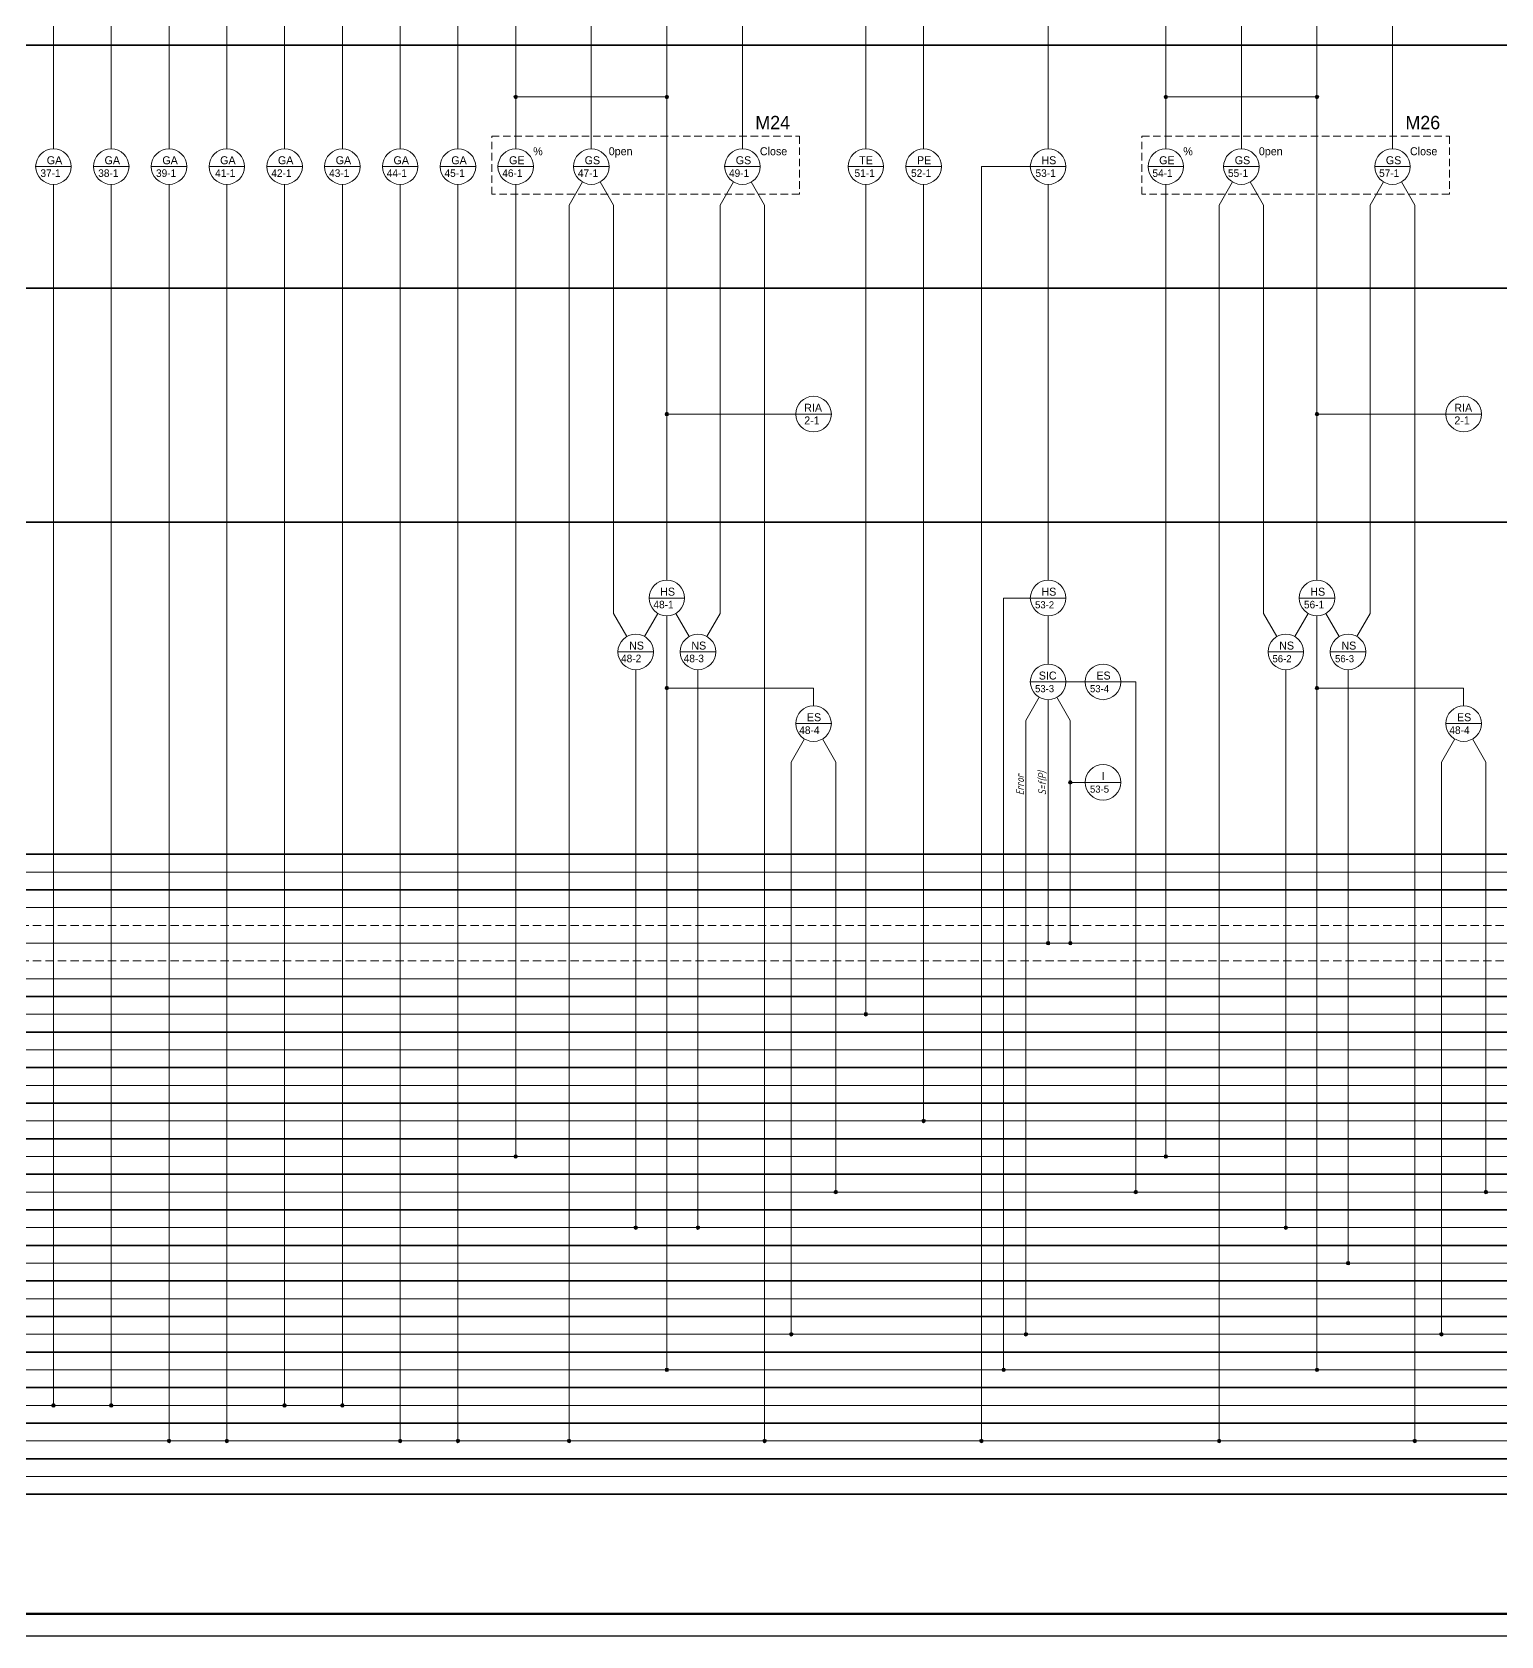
# Model space of a CAD drawing. Header units: millimetres. Extents: x 294 to 6216, y -3442 to 2720.
# Drawn here: x 2090.1 to 2420.6, y 1469.7 to 1830.5 of the extents above; entities that cross this region are included whole.
import ezdxf

# ---------------------------------------------------------------- set-up
doc = ezdxf.new("R2010")
doc.units = ezdxf.units.MM
doc.header["$LTSCALE"] = 15
doc.linetypes.add('DASHED2', pattern=[0.375, 0.25, -0.125])
doc.linetypes.add('HIDDEN2', pattern=[0.1875, 0.125, -0.0625])
doc.layers.add('0.35 TEXT', color=7, linetype='Continuous', lineweight=35)
doc.layers.add('LWT 0.6', color=7, linetype='Continuous', lineweight=50)
doc.styles.add('33', font='gost.shx', dxfattribs={"width": 0.75, "oblique": 15, "height": 2.5})

msp = doc.modelspace()

# ---------------------------------------------------------------- hatches: boundary and pattern name
at = {"lineweight": 13}
h = msp.add_hatch(color=256, dxfattribs=at)
h.paths.add_polyline_path([(2199.35, 1815.917), (2198.545, 1815.917, 1)])
h.paths.add_polyline_path([(2198.948, 1816.32), (2198.948, 1815.917), (2199.35, 1815.917, 0.4142136)])
h.paths.add_polyline_path([(2198.948, 1816.32, 0.4142136), (2198.545, 1815.917), (2198.948, 1815.917)])
h = msp.add_hatch(color=256, dxfattribs=at)
h.paths.add_polyline_path([(2233.35, 1815.917), (2232.545, 1815.917, 1)])
h.paths.add_polyline_path([(2232.948, 1816.32), (2232.948, 1815.917), (2233.35, 1815.917, 0.4142136)])
h.paths.add_polyline_path([(2232.948, 1816.32, 0.4142136), (2232.545, 1815.917), (2232.948, 1815.917)])
h = msp.add_hatch(color=256, dxfattribs=at)
h.paths.add_polyline_path([(2345.603, 1815.917), (2344.798, 1815.917, 1)])
h.paths.add_polyline_path([(2345.2, 1816.32), (2345.2, 1815.917), (2345.603, 1815.917, 0.4142136)])
h.paths.add_polyline_path([(2345.2, 1816.32, 0.4142136), (2344.798, 1815.917), (2345.2, 1815.917)])
h = msp.add_hatch(color=256, dxfattribs=at)
h.paths.add_polyline_path([(2379.603, 1815.917), (2378.798, 1815.917, 1)])
h.paths.add_polyline_path([(2379.2, 1816.32), (2379.2, 1815.917), (2379.603, 1815.917, 0.4142136)])
h.paths.add_polyline_path([(2379.2, 1816.32, 0.4142136), (2378.798, 1815.917), (2379.2, 1815.917)])
h = msp.add_hatch(color=256, dxfattribs=at)
h.paths.add_polyline_path([(2233.35, 1744.57), (2232.545, 1744.57, 1)])
h.paths.add_polyline_path([(2232.948, 1744.972), (2232.948, 1744.57), (2233.35, 1744.57, 0.4142136)])
h.paths.add_polyline_path([(2232.948, 1744.972, 0.4142136), (2232.545, 1744.57), (2232.948, 1744.57)])
h = msp.add_hatch(color=256, dxfattribs=at)
h.paths.add_polyline_path([(2379.603, 1744.57), (2378.798, 1744.57, 1)])
h.paths.add_polyline_path([(2379.2, 1744.972), (2379.2, 1744.57), (2379.603, 1744.57, 0.4142136)])
h.paths.add_polyline_path([(2379.2, 1744.972, 0.4142136), (2378.798, 1744.57), (2379.2, 1744.57)])
h = msp.add_hatch(color=256, dxfattribs=at)
h.paths.add_polyline_path([(2233.35, 1682.941), (2232.545, 1682.941, 1)])
h.paths.add_polyline_path([(2232.948, 1683.344), (2232.948, 1682.941), (2233.35, 1682.941, 0.4142136)])
h.paths.add_polyline_path([(2232.948, 1683.344, 0.4142136), (2232.545, 1682.941), (2232.948, 1682.941)])
h = msp.add_hatch(color=256, dxfattribs=at)
h.paths.add_polyline_path([(2379.603, 1682.941), (2378.798, 1682.941, 1)])
h.paths.add_polyline_path([(2379.2, 1683.344), (2379.2, 1682.941), (2379.603, 1682.941, 0.4142136)])
h.paths.add_polyline_path([(2379.2, 1683.344, 0.4142136), (2378.798, 1682.941), (2379.2, 1682.941)])
h = msp.add_hatch(color=256, dxfattribs=at)
h.paths.add_polyline_path([(2324.117, 1661.724), (2323.312, 1661.724, 1)])
h.paths.add_polyline_path([(2323.715, 1662.127), (2323.715, 1661.724), (2324.117, 1661.724, 0.4142136)])
h.paths.add_polyline_path([(2323.715, 1662.127, 0.4142136), (2323.312, 1661.724), (2323.715, 1661.724)])
h = msp.add_hatch(color=256, dxfattribs=at)
h.paths.add_polyline_path([(2319.117, 1625.553), (2318.312, 1625.553, 1)])
h.paths.add_polyline_path([(2318.715, 1625.955), (2318.715, 1625.553), (2319.117, 1625.553, 0.4142136)])
h.paths.add_polyline_path([(2318.715, 1625.955, 0.4142136), (2318.312, 1625.553), (2318.715, 1625.553)])
h = msp.add_hatch(color=256, dxfattribs=at)
h.paths.add_polyline_path([(2324.117, 1625.553), (2323.312, 1625.553, 1)])
h.paths.add_polyline_path([(2323.715, 1625.955), (2323.715, 1625.553), (2324.117, 1625.553, 0.4142136)])
h.paths.add_polyline_path([(2323.715, 1625.955, 0.4142136), (2323.312, 1625.553), (2323.715, 1625.553)])
h = msp.add_hatch(color=256, dxfattribs=at)
h.paths.add_polyline_path([(2278.117, 1609.553), (2277.312, 1609.553, 1)])
h.paths.add_polyline_path([(2277.715, 1609.955), (2277.715, 1609.553), (2278.117, 1609.553, 0.4142136)])
h.paths.add_polyline_path([(2277.715, 1609.955, 0.4142136), (2277.312, 1609.553), (2277.715, 1609.553)])
h = msp.add_hatch(color=256, dxfattribs=at)
h.paths.add_polyline_path([(2291.117, 1585.553), (2290.312, 1585.553, 1)])
h.paths.add_polyline_path([(2290.715, 1585.955), (2290.715, 1585.553), (2291.117, 1585.553, 0.4142136)])
h.paths.add_polyline_path([(2290.715, 1585.955, 0.4142136), (2290.312, 1585.553), (2290.715, 1585.553)])
h = msp.add_hatch(color=256, dxfattribs=at)
h.paths.add_polyline_path([(2199.35, 1577.553), (2198.545, 1577.553, 1)])
h.paths.add_polyline_path([(2198.948, 1577.955), (2198.948, 1577.553), (2199.35, 1577.553, 0.4142136)])
h.paths.add_polyline_path([(2198.948, 1577.955, 0.4142136), (2198.545, 1577.553), (2198.948, 1577.553)])
h = msp.add_hatch(color=256, dxfattribs=at)
h.paths.add_polyline_path([(2345.603, 1577.553), (2344.798, 1577.553, 1)])
h.paths.add_polyline_path([(2345.2, 1577.955), (2345.2, 1577.553), (2345.603, 1577.553, 0.4142136)])
h.paths.add_polyline_path([(2345.2, 1577.955, 0.4142136), (2344.798, 1577.553), (2345.2, 1577.553)])
h = msp.add_hatch(color=256, dxfattribs=at)
h.paths.add_polyline_path([(2271.35, 1569.553), (2270.545, 1569.553, 1)])
h.paths.add_polyline_path([(2270.948, 1569.955), (2270.948, 1569.553), (2271.35, 1569.553, 0.4142136)])
h.paths.add_polyline_path([(2270.948, 1569.955, 0.4142136), (2270.545, 1569.553), (2270.948, 1569.553)])
h = msp.add_hatch(color=256, dxfattribs=at)
h.paths.add_polyline_path([(2338.836, 1569.553), (2338.031, 1569.553, 1)])
h.paths.add_polyline_path([(2338.433, 1569.955), (2338.433, 1569.553), (2338.836, 1569.553, 0.4142136)])
h.paths.add_polyline_path([(2338.433, 1569.955, 0.4142136), (2338.031, 1569.553), (2338.433, 1569.553)])
h = msp.add_hatch(color=256, dxfattribs=at)
h.paths.add_polyline_path([(2417.603, 1569.553), (2416.798, 1569.553, 1)])
h.paths.add_polyline_path([(2417.2, 1569.955), (2417.2, 1569.553), (2417.603, 1569.553, 0.4142136)])
h.paths.add_polyline_path([(2417.2, 1569.955, 0.4142136), (2416.798, 1569.553), (2417.2, 1569.553)])
h = msp.add_hatch(color=256, dxfattribs=at)
h.paths.add_polyline_path([(2226.35, 1561.553), (2225.545, 1561.553, 1)])
h.paths.add_polyline_path([(2225.948, 1561.955), (2225.948, 1561.553), (2226.35, 1561.553, 0.4142136)])
h.paths.add_polyline_path([(2225.948, 1561.955, 0.4142136), (2225.545, 1561.553), (2225.948, 1561.553)])
h = msp.add_hatch(color=256, dxfattribs=at)
h.paths.add_polyline_path([(2240.35, 1561.553), (2239.545, 1561.553, 1)])
h.paths.add_polyline_path([(2239.948, 1561.955), (2239.948, 1561.553), (2240.35, 1561.553, 0.4142136)])
h.paths.add_polyline_path([(2239.948, 1561.955, 0.4142136), (2239.545, 1561.553), (2239.948, 1561.553)])
h = msp.add_hatch(color=256, dxfattribs=at)
h.paths.add_polyline_path([(2372.603, 1561.553), (2371.798, 1561.553, 1)])
h.paths.add_polyline_path([(2372.2, 1561.955), (2372.2, 1561.553), (2372.603, 1561.553, 0.4142136)])
h.paths.add_polyline_path([(2372.2, 1561.955, 0.4142136), (2371.798, 1561.553), (2372.2, 1561.553)])
h = msp.add_hatch(color=256, dxfattribs=at)
h.paths.add_polyline_path([(2386.603, 1553.553), (2385.798, 1553.553, 1)])
h.paths.add_polyline_path([(2386.2, 1553.955), (2386.2, 1553.553), (2386.603, 1553.553, 0.4142136)])
h.paths.add_polyline_path([(2386.2, 1553.955, 0.4142136), (2385.798, 1553.553), (2386.2, 1553.553)])
h = msp.add_hatch(color=256, dxfattribs=at)
h.paths.add_polyline_path([(2261.35, 1537.553), (2260.545, 1537.553, 1)])
h.paths.add_polyline_path([(2260.948, 1537.955), (2260.948, 1537.553), (2261.35, 1537.553, 0.4142136)])
h.paths.add_polyline_path([(2260.948, 1537.955, 0.4142136), (2260.545, 1537.553), (2260.948, 1537.553)])
h = msp.add_hatch(color=256, dxfattribs=at)
h.paths.add_polyline_path([(2314.117, 1537.553), (2313.312, 1537.553, 1)])
h.paths.add_polyline_path([(2313.715, 1537.955), (2313.715, 1537.553), (2314.117, 1537.553, 0.4142136)])
h.paths.add_polyline_path([(2313.715, 1537.955, 0.4142136), (2313.312, 1537.553), (2313.715, 1537.553)])
h = msp.add_hatch(color=256, dxfattribs=at)
h.paths.add_polyline_path([(2407.603, 1537.553), (2406.798, 1537.553, 1)])
h.paths.add_polyline_path([(2407.2, 1537.955), (2407.2, 1537.553), (2407.603, 1537.553, 0.4142136)])
h.paths.add_polyline_path([(2407.2, 1537.955, 0.4142136), (2406.798, 1537.553), (2407.2, 1537.553)])
h = msp.add_hatch(color=256, dxfattribs=at)
h.paths.add_polyline_path([(2233.35, 1529.553), (2232.545, 1529.553, 1)])
h.paths.add_polyline_path([(2232.948, 1529.955), (2232.948, 1529.553), (2233.35, 1529.553, 0.4142136)])
h.paths.add_polyline_path([(2232.948, 1529.955, 0.4142136), (2232.545, 1529.553), (2232.948, 1529.553)])
h = msp.add_hatch(color=256, dxfattribs=at)
h.paths.add_polyline_path([(2309.117, 1529.553), (2308.312, 1529.553, 1)])
h.paths.add_polyline_path([(2308.715, 1529.955), (2308.715, 1529.553), (2309.117, 1529.553, 0.4142136)])
h.paths.add_polyline_path([(2308.715, 1529.955, 0.4142136), (2308.312, 1529.553), (2308.715, 1529.553)])
h = msp.add_hatch(color=256, dxfattribs=at)
h.paths.add_polyline_path([(2379.603, 1529.553), (2378.798, 1529.553, 1)])
h.paths.add_polyline_path([(2379.2, 1529.955), (2379.2, 1529.553), (2379.603, 1529.553, 0.4142136)])
h.paths.add_polyline_path([(2379.2, 1529.955, 0.4142136), (2378.798, 1529.553), (2379.2, 1529.553)])
h = msp.add_hatch(color=256, dxfattribs=at)
h.paths.add_polyline_path([(2095.35, 1521.553), (2094.545, 1521.553, 1)])
h.paths.add_polyline_path([(2094.948, 1521.955), (2094.948, 1521.553), (2095.35, 1521.553, 0.4142136)])
h.paths.add_polyline_path([(2094.948, 1521.955, 0.4142136), (2094.545, 1521.553), (2094.948, 1521.553)])
h = msp.add_hatch(color=256, dxfattribs=at)
h.paths.add_polyline_path([(2108.35, 1521.553), (2107.545, 1521.553, 1)])
h.paths.add_polyline_path([(2107.948, 1521.955), (2107.948, 1521.553), (2108.35, 1521.553, 0.4142136)])
h.paths.add_polyline_path([(2107.948, 1521.955, 0.4142136), (2107.545, 1521.553), (2107.948, 1521.553)])
h = msp.add_hatch(color=256, dxfattribs=at)
h.paths.add_polyline_path([(2147.35, 1521.553), (2146.545, 1521.553, 1)])
h.paths.add_polyline_path([(2146.948, 1521.955), (2146.948, 1521.553), (2147.35, 1521.553, 0.4142136)])
h.paths.add_polyline_path([(2146.948, 1521.955, 0.4142136), (2146.545, 1521.553), (2146.948, 1521.553)])
h = msp.add_hatch(color=256, dxfattribs=at)
h.paths.add_polyline_path([(2160.35, 1521.553), (2159.545, 1521.553, 1)])
h.paths.add_polyline_path([(2159.948, 1521.955), (2159.948, 1521.553), (2160.35, 1521.553, 0.4142136)])
h.paths.add_polyline_path([(2159.948, 1521.955, 0.4142136), (2159.545, 1521.553), (2159.948, 1521.553)])
h = msp.add_hatch(color=256, dxfattribs=at)
h.paths.add_polyline_path([(2121.35, 1513.553), (2120.545, 1513.553, 1)])
h.paths.add_polyline_path([(2120.948, 1513.955), (2120.948, 1513.553), (2121.35, 1513.553, 0.4142136)])
h.paths.add_polyline_path([(2120.948, 1513.955, 0.4142136), (2120.545, 1513.553), (2120.948, 1513.553)])
h = msp.add_hatch(color=256, dxfattribs=at)
h.paths.add_polyline_path([(2134.35, 1513.553), (2133.545, 1513.553, 1)])
h.paths.add_polyline_path([(2133.948, 1513.955), (2133.948, 1513.553), (2134.35, 1513.553, 0.4142136)])
h.paths.add_polyline_path([(2133.948, 1513.955, 0.4142136), (2133.545, 1513.553), (2133.948, 1513.553)])
h = msp.add_hatch(color=256, dxfattribs=at)
h.paths.add_polyline_path([(2173.35, 1513.553), (2172.545, 1513.553, 1)])
h.paths.add_polyline_path([(2172.948, 1513.955), (2172.948, 1513.553), (2173.35, 1513.553, 0.4142136)])
h.paths.add_polyline_path([(2172.948, 1513.955, 0.4142136), (2172.545, 1513.553), (2172.948, 1513.553)])
h = msp.add_hatch(color=256, dxfattribs=at)
h.paths.add_polyline_path([(2186.35, 1513.553), (2185.545, 1513.553, 1)])
h.paths.add_polyline_path([(2185.948, 1513.955), (2185.948, 1513.553), (2186.35, 1513.553, 0.4142136)])
h.paths.add_polyline_path([(2185.948, 1513.955, 0.4142136), (2185.545, 1513.553), (2185.948, 1513.553)])
h = msp.add_hatch(color=256, dxfattribs=at)
h.paths.add_polyline_path([(2211.35, 1513.553), (2210.545, 1513.553, 1)])
h.paths.add_polyline_path([(2210.948, 1513.955), (2210.948, 1513.553), (2211.35, 1513.553, 0.4142136)])
h.paths.add_polyline_path([(2210.948, 1513.955, 0.4142136), (2210.545, 1513.553), (2210.948, 1513.553)])
h = msp.add_hatch(color=256, dxfattribs=at)
h.paths.add_polyline_path([(2255.35, 1513.553), (2254.545, 1513.553, 1)])
h.paths.add_polyline_path([(2254.948, 1513.955), (2254.948, 1513.553), (2255.35, 1513.553, 0.4142136)])
h.paths.add_polyline_path([(2254.948, 1513.955, 0.4142136), (2254.545, 1513.553), (2254.948, 1513.553)])
h = msp.add_hatch(color=256, dxfattribs=at)
h.paths.add_polyline_path([(2304.117, 1513.553), (2303.312, 1513.553, 1)])
h.paths.add_polyline_path([(2303.715, 1513.955), (2303.715, 1513.553), (2304.117, 1513.553, 0.4142136)])
h.paths.add_polyline_path([(2303.715, 1513.955, 0.4142136), (2303.312, 1513.553), (2303.715, 1513.553)])
h = msp.add_hatch(color=256, dxfattribs=at)
h.paths.add_polyline_path([(2357.603, 1513.553), (2356.798, 1513.553, 1)])
h.paths.add_polyline_path([(2357.2, 1513.955), (2357.2, 1513.553), (2357.603, 1513.553, 0.4142136)])
h.paths.add_polyline_path([(2357.2, 1513.955, 0.4142136), (2356.798, 1513.553), (2357.2, 1513.553)])
h = msp.add_hatch(color=256, dxfattribs=at)
h.paths.add_polyline_path([(2401.603, 1513.553), (2400.798, 1513.553, 1)])
h.paths.add_polyline_path([(2401.2, 1513.955), (2401.2, 1513.553), (2401.603, 1513.553, 0.4142136)])
h.paths.add_polyline_path([(2401.2, 1513.955, 0.4142136), (2400.798, 1513.553), (2401.2, 1513.553)])

# ---------------------------------------------------------------- linework, layer by layer
for p, q in [((2094.948, 1804.248), (2094.948, 2022.016)), ((2107.948, 1804.248), (2107.948, 2022.016)), ((2120.948, 1804.248), (2120.948, 2022.016)), ((2133.948, 1804.248), (2133.948, 2022.016)), ((2146.948, 1804.248), (2146.948, 2022.016)), ((2159.948, 1804.248), (2159.948, 2022.016)), ((2172.948, 1804.248), (2172.948, 2022.016)), ((2185.948, 1804.248), (2185.948, 2022.016)), ((2198.948, 1804.248), (2198.948, 2022.016)), ((2215.948, 1804.248), (2215.948, 2022.016)), ((2232.948, 1707.19), (2232.948, 2022.016)), ((2249.948, 1804.248), (2249.948, 2022.016)), ((2277.715, 1804.248), (2277.715, 2022.016)), ((2290.715, 1804.248), (2290.715, 2022.016)), ((2318.715, 1804.248), (2318.715, 2022.016)), ((2345.2, 1804.248), (2345.2, 2022.016)), ((2362.2, 1804.248), (2362.2, 2022.016)), ((2379.2, 1707.19), (2379.2, 2022.016)), ((2396.2, 1804.248), (2396.2, 2022.016)), ((2198.948, 1815.917), (2232.948, 1815.917)), ((2345.2, 1815.917), (2379.2, 1815.917)), ((2098.948, 1800.248), (2090.948, 1800.248)), ((2111.948, 1800.248), (2103.948, 1800.248)), ((2124.948, 1800.248), (2116.948, 1800.248)), ((2137.948, 1800.248), (2129.948, 1800.248)), ((2150.948, 1800.248), (2142.948, 1800.248)), ((2163.948, 1800.248), (2155.948, 1800.248)), ((2176.948, 1800.248), (2168.948, 1800.248)), ((2189.948, 1800.248), (2181.948, 1800.248)), ((2202.948, 1800.248), (2194.948, 1800.248)), ((2219.948, 1800.248), (2211.948, 1800.248)), ((2253.948, 1800.248), (2245.948, 1800.248)), ((2281.715, 1800.248), (2273.715, 1800.248)), ((2294.715, 1800.248), (2286.715, 1800.248)), ((2303.715, 1800.248), (2303.715, 1513.553)), ((2314.715, 1800.248), (2303.715, 1800.248)), ((2322.715, 1800.248), (2314.715, 1800.248)), ((2349.2, 1800.248), (2341.2, 1800.248)), ((2366.2, 1800.248), (2358.2, 1800.248)), ((2400.2, 1800.248), (2392.2, 1800.248)), ((2094.948, 1796.248), (2094.948, 1521.553)), ((2107.948, 1796.248), (2107.948, 1521.553)), ((2120.948, 1796.248), (2120.948, 1513.553)), ((2133.948, 1796.248), (2133.948, 1513.553)), ((2146.948, 1796.248), (2146.948, 1521.553)), ((2159.948, 1796.248), (2159.948, 1521.553)), ((2172.948, 1796.248), (2172.948, 1513.553)), ((2185.948, 1796.248), (2185.948, 1513.553)), ((2198.948, 1796.248), (2198.948, 1577.553)), ((2213.948, 1796.783), (2210.948, 1791.587)), ((2217.948, 1796.783), (2220.948, 1791.587)), ((2247.948, 1796.783), (2244.948, 1791.587)), ((2251.948, 1796.783), (2254.948, 1791.587)), ((2277.715, 1796.248), (2277.715, 1609.553)), ((2290.715, 1796.248), (2290.715, 1585.553)), ((2318.715, 1772.909), (2318.715, 1796.248)), ((2345.2, 1796.248), (2345.2, 1577.553)), ((2360.2, 1796.783), (2357.2, 1791.587)), ((2364.2, 1796.783), (2367.2, 1791.587)), ((2394.2, 1796.783), (2391.2, 1791.587)), ((2398.2, 1796.783), (2401.2, 1791.587)), ((2210.948, 1791.587), (2210.948, 1513.553)), ((2220.948, 1791.587), (2220.948, 1699.726)), ((2244.948, 1791.587), (2244.948, 1699.726)), ((2254.948, 1791.587), (2254.948, 1513.553)), ((2357.2, 1791.587), (2357.2, 1513.553)), ((2367.2, 1791.587), (2367.2, 1699.726)), ((2391.2, 1791.587), (2391.2, 1699.726)), ((2401.2, 1791.587), (2401.2, 1513.553)), ((2318.715, 1707.19), (2318.715, 1772.909)), ((2261.948, 1744.57), (2232.948, 1744.57)), ((2269.948, 1744.57), (2261.948, 1744.57)), ((2408.2, 1744.57), (2379.2, 1744.57)), ((2416.2, 1744.57), (2408.2, 1744.57)), ((2236.948, 1703.19), (2228.948, 1703.19)), ((2314.715, 1703.19), (2308.715, 1703.19)), ((2308.715, 1703.19), (2308.715, 1529.553)), ((2322.715, 1703.19), (2314.715, 1703.19)), ((2383.2, 1703.19), (2375.2, 1703.19)), ((2220.948, 1699.726), (2223.948, 1694.53)), ((2230.948, 1699.726), (2227.948, 1694.53)), ((2234.948, 1699.726), (2237.948, 1694.53)), ((2244.948, 1699.726), (2241.948, 1694.53)), ((2367.2, 1699.726), (2370.2, 1694.53)), ((2377.2, 1699.726), (2374.2, 1694.53)), ((2381.2, 1699.726), (2384.2, 1694.53)), ((2391.2, 1699.726), (2388.2, 1694.53)), ((2232.948, 1699.19), (2232.948, 1529.553)), ((2318.715, 1699.19), (2318.715, 1695.756)), ((2379.2, 1699.19), (2379.2, 1529.553)), ((2318.715, 1695.756), (2318.715, 1688.322)), ((2229.948, 1691.066), (2221.948, 1691.066)), ((2235.948, 1691.066), (2243.948, 1691.066)), ((2376.2, 1691.066), (2368.2, 1691.066)), ((2382.2, 1691.066), (2390.2, 1691.066)), ((2225.948, 1687.066), (2225.948, 1561.553)), ((2239.948, 1687.066), (2239.948, 1561.553)), ((2372.2, 1687.066), (2372.2, 1561.553)), ((2386.2, 1687.066), (2386.2, 1553.553)), ((2265.948, 1682.941), (2232.948, 1682.941)), ((2265.948, 1678.941), (2265.948, 1682.941)), ((2322.715, 1684.322), (2314.715, 1684.322)), ((2322.715, 1684.322), (2327.074, 1684.322)), ((2335.074, 1684.322), (2327.074, 1684.322)), ((2335.074, 1684.322), (2338.433, 1684.322)), ((2338.433, 1684.322), (2338.433, 1569.553)), ((2412.2, 1682.941), (2379.2, 1682.941)), ((2412.2, 1678.941), (2412.2, 1682.941)), ((2316.715, 1680.858), (2313.715, 1675.662)), ((2318.715, 1680.322), (2318.715, 1625.553)), ((2320.715, 1680.858), (2323.715, 1675.662)), ((2261.948, 1674.941), (2269.948, 1674.941)), ((2313.715, 1675.662), (2313.715, 1537.553)), ((2323.715, 1675.662), (2323.715, 1625.553)), ((2408.2, 1674.941), (2416.2, 1674.941)), ((2263.948, 1671.477), (2260.948, 1666.281)), ((2267.948, 1671.477), (2270.948, 1666.281)), ((2410.2, 1671.477), (2407.2, 1666.281)), ((2414.2, 1671.477), (2417.2, 1666.281)), ((2260.948, 1666.281), (2260.948, 1537.553)), ((2270.948, 1666.281), (2270.948, 1569.553)), ((2407.2, 1666.281), (2407.2, 1537.553)), ((2417.2, 1666.281), (2417.2, 1569.553)), ((2327.074, 1661.724), (2323.715, 1661.724)), ((2335.074, 1661.724), (2327.074, 1661.724)), ((1503.859, 1641.553), (2647.28, 1641.553)), ((1503.859, 1633.553), (2647.28, 1633.553)), ((1503.859, 1625.553), (2647.28, 1625.553)), ((1503.859, 1617.553), (2647.28, 1617.553)), ((1503.859, 1609.553), (2647.28, 1609.553)), ((1503.859, 1601.553), (2647.28, 1601.553)), ((1503.859, 1593.553), (2647.28, 1593.553)), ((1503.859, 1585.553), (2647.28, 1585.553)), ((1503.859, 1577.553), (2647.28, 1577.553)), ((1503.859, 1569.553), (2647.28, 1569.553)), ((1503.859, 1561.553), (2647.28, 1561.553)), ((1503.859, 1553.553), (2647.28, 1553.553)), ((1503.859, 1545.553), (2647.28, 1545.553)), ((1503.859, 1537.553), (2647.28, 1537.553)), ((1503.859, 1529.553), (2647.28, 1529.553)), ((1503.859, 1521.553), (2647.28, 1521.553)), ((1503.859, 1513.553), (2647.28, 1513.553)), ((1503.859, 1505.553), (2647.28, 1505.553))]:
    msp.add_line(p, q, dxfattribs=at)
at = {"lineweight": 35}
for p, q in [((1453.816, 1827.587), (2649.131, 1827.587)), ((2649.131, 1772.909), (1453.816, 1772.909)), ((2649.131, 1720.231), (1453.816, 1720.231)), ((2649.131, 1645.553), (1467.674, 1645.553)), ((1474.374, 1637.553), (2649.131, 1637.553)), ((1474.374, 1613.553), (2649.131, 1613.553)), ((1474.374, 1605.553), (2649.131, 1605.553)), ((1474.374, 1597.553), (2649.131, 1597.553)), ((1474.374, 1589.553), (2649.131, 1589.553)), ((1474.374, 1581.553), (2649.131, 1581.553)), ((1474.374, 1573.553), (2649.131, 1573.553)), ((1474.374, 1565.553), (2649.131, 1565.553)), ((1474.374, 1557.553), (2649.131, 1557.553)), ((1474.374, 1549.553), (2649.131, 1549.553)), ((1474.374, 1541.553), (2649.131, 1541.553)), ((1474.374, 1533.553), (2649.131, 1533.553)), ((1474.374, 1525.553), (2649.131, 1525.553)), ((1474.374, 1517.553), (2649.131, 1517.553)), ((1474.374, 1509.553), (2649.131, 1509.553)), ((1453.816, 1501.553), (2649.131, 1501.553))]:
    msp.add_line(p, q, dxfattribs=at)
at = {"linetype": 'HIDDEN2', "lineweight": 13}
for p, q in [((1474.374, 1629.553), (2649.131, 1629.553)), ((1474.374, 1621.553), (2649.131, 1621.553))]:
    msp.add_line(p, q, dxfattribs=at)
msp.add_line((1421.607, 1469.698), (2682.607, 1469.698))
at = {"linetype": 'DASHED2', "lineweight": 13, "ltscale": 0.45}
for points in [[(2193.561, 1807.091), (2262.761, 1807.091), (2262.761, 1794.036), (2193.561, 1794.036)], [(2339.814, 1807.091), (2409.014, 1807.091), (2409.014, 1794.036), (2339.814, 1794.036)]]:
    msp.add_lwpolyline(points, close=True, dxfattribs=at)
at = {"lineweight": 13}
for centre, radius in [((2198.948, 1815.917), 0.402), ((2232.948, 1815.917), 0.402), ((2345.2, 1815.917), 0.402), ((2379.2, 1815.917), 0.402), ((2094.948, 1800.248), 4), ((2107.948, 1800.248), 4), ((2120.948, 1800.248), 4), ((2133.948, 1800.248), 4), ((2146.948, 1800.248), 4), ((2159.948, 1800.248), 4), ((2172.948, 1800.248), 4), ((2185.948, 1800.248), 4), ((2198.948, 1800.248), 4), ((2215.948, 1800.248), 4), ((2249.948, 1800.248), 4), ((2277.715, 1800.248), 4), ((2290.715, 1800.248), 4), ((2318.715, 1800.248), 4), ((2345.2, 1800.248), 4), ((2362.2, 1800.248), 4), ((2396.2, 1800.248), 4), ((2265.948, 1744.57), 4), ((2412.2, 1744.57), 4), ((2232.948, 1744.57), 0.402), ((2379.2, 1744.57), 0.402), ((2232.948, 1703.19), 4), ((2318.715, 1703.19), 4), ((2379.2, 1703.19), 4), ((2225.948, 1691.066), 4), ((2239.948, 1691.066), 4), ((2372.2, 1691.066), 4), ((2386.2, 1691.066), 4), ((2318.715, 1684.322), 4), ((2331.074, 1684.322), 4), ((2232.948, 1682.941), 0.402), ((2379.2, 1682.941), 0.402), ((2265.948, 1674.941), 4), ((2412.2, 1674.941), 4), ((2331.074, 1661.724), 4), ((2323.715, 1661.724), 0.402), ((2318.715, 1625.553), 0.402), ((2323.715, 1625.553), 0.402), ((2277.715, 1609.553), 0.402), ((2290.715, 1585.553), 0.402), ((2198.948, 1577.553), 0.402), ((2345.2, 1577.553), 0.402), ((2270.948, 1569.553), 0.402), ((2338.433, 1569.553), 0.402), ((2417.2, 1569.553), 0.402), ((2225.948, 1561.553), 0.402), ((2239.948, 1561.553), 0.402), ((2372.2, 1561.553), 0.402), ((2386.2, 1553.553), 0.402), ((2260.948, 1537.553), 0.402), ((2313.715, 1537.553), 0.402), ((2407.2, 1537.553), 0.402), ((2232.948, 1529.553), 0.402), ((2308.715, 1529.553), 0.402), ((2379.2, 1529.553), 0.402), ((2094.948, 1521.553), 0.402), ((2107.948, 1521.553), 0.402), ((2146.948, 1521.553), 0.402), ((2159.948, 1521.553), 0.402), ((2120.948, 1513.553), 0.402), ((2133.948, 1513.553), 0.402), ((2172.948, 1513.553), 0.402), ((2185.948, 1513.553), 0.402), ((2210.948, 1513.553), 0.402), ((2254.948, 1513.553), 0.402), ((2303.715, 1513.553), 0.402), ((2357.2, 1513.553), 0.402), ((2401.2, 1513.553), 0.402)]:
    msp.add_circle(centre, radius, dxfattribs=at)
at = {"layer": 'LWT 0.6'}
msp.add_line((2677.607, 1474.698), (1441.607, 1474.698), dxfattribs=at)

# ---------------------------------------------------------------- texts
at = {"lineweight": 13}
for s, height, p in [('M24', 3, (2252.852, 1808.654)), ('M26', 3, (2399.105, 1808.654)), ('%%%', 1.8, (2202.874, 1802.797)), ('0pen', 1.8, (2219.874, 1802.797)), ('Close', 1.8, (2253.874, 1802.797)), ('%%%', 1.8, (2349.127, 1802.797)), ('0pen', 1.8, (2366.127, 1802.797)), ('Close', 1.8, (2400.127, 1802.797)), ('GA', 1.8, (2093.448, 1800.771)), ('GA', 1.8, (2106.448, 1800.771)), ('GA', 1.8, (2119.448, 1800.771)), ('GA', 1.8, (2132.448, 1800.771)), ('GA', 1.8, (2145.448, 1800.771)), ('GA', 1.8, (2158.448, 1800.771)), ('GA', 1.8, (2171.448, 1800.771)), ('GA', 1.8, (2184.448, 1800.771)), ('GE', 1.8, (2197.448, 1800.771)), ('GS', 1.8, (2214.448, 1800.771)), ('GS', 1.8, (2248.448, 1800.771)), ('TE', 1.8, (2276.215, 1800.771)), ('PE', 1.8, (2289.215, 1800.771)), ('HS', 1.8, (2317.215, 1800.771)), ('GE', 1.8, (2343.7, 1800.771)), ('GS', 1.8, (2360.7, 1800.771)), ('GS', 1.8, (2394.7, 1800.771)), ('37-1', 1.7, (2092.021, 1797.924)), ('38-1', 1.7, (2105.021, 1797.924)), ('39-1', 1.7, (2118.021, 1797.924)), ('41-1', 1.7, (2131.32, 1797.924)), ('42-1', 1.7, (2143.964, 1797.924)), ('43-1', 1.7, (2156.964, 1797.924)), ('44-1', 1.7, (2169.925, 1797.924)), ('45-1', 1.7, (2182.925, 1797.924)), ('46-1', 1.7, (2195.925, 1797.924)), ('47-1', 1.7, (2212.925, 1797.924)), ('49-1', 1.7, (2246.925, 1797.924)), ('51-1', 1.7, (2275.165, 1797.924)), ('52-1', 1.7, (2287.882, 1797.924)), ('53-1', 1.7, (2315.882, 1797.924)), ('54-1', 1.7, (2342.178, 1797.924)), ('55-1', 1.7, (2359.178, 1797.924)), ('57-1', 1.7, (2393.178, 1797.924)), ('RIA', 1.8, (2263.848, 1745.093)), ('RIA', 1.8, (2410.1, 1745.093)), ('2-1', 1.8, (2263.848, 1742.246)), ('2-1', 1.8, (2410.1, 1742.246)), ('HS', 1.8, (2231.448, 1703.714)), ('HS', 1.8, (2317.215, 1703.714)), ('HS', 1.8, (2377.7, 1703.714)), ('48-1', 1.7, (2229.925, 1700.866)), ('53-2', 1.6, (2315.782, 1700.866)), ('56-1', 1.7, (2376.274, 1700.866)), ('NS', 1.8, (2224.448, 1691.589)), ('NS', 1.8, (2238.448, 1691.589)), ('NS', 1.8, (2370.7, 1691.589)), ('NS', 1.8, (2384.7, 1691.589)), ('48-2', 1.7, (2222.64, 1688.742)), ('48-3', 1.7, (2236.733, 1688.742)), ('56-2', 1.6, (2369.2, 1688.742)), ('56-3', 1.6, (2383.267, 1688.742)), ('SIC', 1.8, (2316.615, 1684.846)), ('ES', 1.8, (2329.574, 1684.846)), ('53-3', 1.6, (2315.782, 1681.998)), ('53-4', 1.6, (2328.141, 1681.998)), ('48-4', 1.7, (2262.733, 1672.618)), ('ES', 1.8, (2264.448, 1675.465)), ('48-4', 1.7, (2408.985, 1672.618)), ('ES', 1.8, (2410.7, 1675.465)), ('I', 1.8, (2330.774, 1662.248)), ('53-5', 1.6, (2328.141, 1659.401))]:
    msp.add_text(s, height=height, dxfattribs=at).set_placement(p)
at = {"layer": '0.35 TEXT', "style": '33', "oblique": 15}
for s, p in [('Error', (2313.284, 1658.84)), ('S=f(P)', (2318.284, 1658.84))]:
    msp.add_text(s, height=1.8, rotation=90, dxfattribs=at).set_placement(p)

doc.saveas('drawing.dxf')
